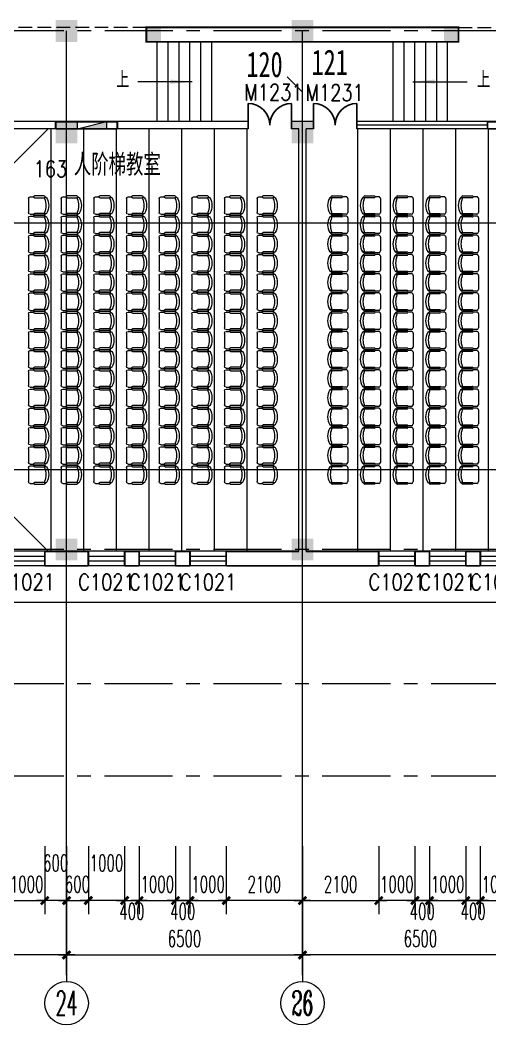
# Model space of a CAD drawing. Extents: x 2719331 to 3465925, y -270324 to -167476.
# Drawn here: x 2791204 to 2804148, y -248877 to -221166 of the extents above; entities that cross this region are included whole.
import ezdxf
from ezdxf.enums import TextEntityAlignment as Align

# ---------------------------------------------------------------- set-up
doc = ezdxf.new("R2010")
doc.units = 0
doc.header["$LTSCALE"] = 1500
doc.header["$MEASUREMENT"] = 0
doc.linetypes.add('CENTER', pattern=[2, 1.25, -0.25, 0.25, -0.25])
doc.linetypes.add('DASH', pattern=[0.35, 0.25, -0.1])
doc.layers.get('0').update_dxf_attribs({"linetype": 'CONTINUOUS', "lineweight": 0})
doc.layers.get('DEFPOINTS').update_dxf_attribs({"linetype": 'CONTINUOUS', "lineweight": 5})
for name, color, linetype, lineweight in [('AXIS', 7, 'CONTINUOUS', 5), ('AXIS_TEXT', 7, 'CONTINUOUS', 5), ('COLUMN', 7, 'CONTINUOUS', 5), ('DOTE', 7, 'CENTER', 5), ('LVTRY', 7, 'CONTINUOUS', 5), ('P-S-TEXT', 7, 'CONTINUOUS', 5), ('PUB_DIM', 250, 'CONTINUOUS', 5), ('PUB_TEXT', 7, 'CONTINUOUS', 5), ('STAIR', 7, 'CONTINUOUS', 5), ('U型玻璃', 7, 'CONTINUOUS', 5), ('WALL', 7, 'CONTINUOUS', 5), ('WINDOW', 7, 'CONTINUOUS', 5), ('WINDOW_TEXT', 7, 'CONTINUOUS', 5), ('我的', 7, 'CONTINUOUS', 5), ('散水', 7, 'CONTINUOUS', 5), ('消火栓', 7, 'CONTINUOUS', 5), ('虚线', 7, 'DASH', 5), ('防火卷帘名称', 7, 'CONTINUOUS', 5)]:
    doc.layers.add(name, color=color, linetype=linetype, lineweight=lineweight)
doc.layers.add('地面', color=250, linetype='CONTINUOUS')
doc.styles.add('_SIMPLEX', font='SIMPLEX.shx', dxfattribs={"width": 0.6})
doc.styles.add('COMPLEX', font='COMPLEX')
doc.styles.add('DIM_FONT', font='romans.shx', dxfattribs={"width": 0.6})
doc.styles.add('H1', font='romans.shx', dxfattribs={"width": 1.2, "bigfont": 'hztxt.shx'})
doc.styles.add('HZ4', font='SimSun.ttf', dxfattribs={"width": 0.7, "height": 700})
doc.styles.add('SIMPLEX', font='SIMPLEX.SHX', dxfattribs={"width": 0.6})
doc.styles.get("Standard").update_dxf_attribs({"font": 'SIMHEI.TTF', "height": 1.2})
doc.dimstyles.new('DIMN150', dxfattribs={"dimscale": 1.5, "dimtxt": 300, "dimasz": 1, "dimexe": 250, "dimexo": 300, "dimgap": 150, "dimtad": 1, "dimdec": 0, "dimdsep": 46, "dimtxsty": 'DIM_FONT', "dimblk": '_DIMX', "dimcen": 2.5, "dimdle": 0.3, "dimclrd": 7, "dimclre": 256, "dimclrt": 256, "dimadec": 0, "dimazin": 0, "dimtfac": 1, "dimtdec": 0, "dimtix": 1, "dimtmove": 2, "dimatfit": 3, "dimldrblk": '_DIMX', "dimfxl": 1, "dimtvp": 1, "dimtolj": 1, "dimtzin": 0, "dimlwd": -1, "dimlwe": -1, "dimarcsym": 0})

# ---------------------------------------------------------------- blocks, each defined once
blk = doc.blocks.new('_AXISO')
blk.add_circle((0, 0), 0.5)
at = {"layer": 'AXIS_TEXT', "style": 'COMPLEX', "width": 1.041667}
blk.add_attdef('A', text='', height=0.56, dxfattribs=at).set_placement((-0.25, -0.28), (0.25, -0.28), align=Align.FIT)
blk = doc.blocks.new('_FZH')
blk.add_solid([(0.5, -0.5), (-0.5, -0.5), (0.5, 0.5), (-0.5, 0.5)])
blk = doc.blocks.new('M_C32CXI')
for p, q in [((-188, 275), (87, 275)), ((87, 225), (-188, 225)), ((212, 250), (112, 250)), ((262, 200), (262, -200)), ((-188, -225), (87, -225)), ((87, -275), (-188, -275)), ((212, -250), (112, -250))]:
    blk.add_line(p, q)
for centre, radius, start, end in [((111, 0), 426, 148.1092, 211.8908), ((-227, 210), 28.1, 338.7607, 148.1092), ((314, 0), 552, 158.7607, 201.2393), ((-188, 250), 25, 90, 270), ((87, 250), 25, 270, 90), ((212, 200), 50, 0, 90), ((-227, -210), 28.1, 211.8908, 21.2393), ((-188, -250), 25, 90, 270), ((87, -250), 25, 270, 90), ((212, -200), 50, 270, 0)]:
    blk.add_arc(centre, radius, start, end)
at = {"width": 0.8, "flags": 9}
for tag in ['XSIZE', 'YSIZE']:
    blk.add_attdef(tag, (0, 0), '', height=0.5, dxfattribs=at)
blk = doc.blocks.new('_WBLK')
for p, q in [((-0.5, 0.5), (0.5, 0.5)), ((0.5, 0.167), (-0.5, 0.167)), ((0.5, -0.167), (-0.5, -0.167)), ((-0.5, -0.5), (0.5, -0.5))]:
    blk.add_line(p, q)
at = {"layer": 'WINDOW_TEXT', "style": 'SIMPLEX', "flags": 9}
blk.add_attdef('A', text='', height=1, dxfattribs=at).set_placement((0, 1.5), align=Align.MIDDLE)
blk = doc.blocks.new('_ARROW')
blk.add_solid([(0, 0), (-1, 0.1), (-1, -0.1)])
blk = doc.blocks.new('A$C68C06AB7')
at = {"layer": '消火栓'}
blk.add_hatch(color=256, dxfattribs=at).paths.add_polyline_path([(800, 200), (0, 200), (800, 0)])
blk.add_line((0, 200), (800, 0), dxfattribs=at)
blk.add_lwpolyline([(0, 200), (0, 0), (800, 0), (800, 200)], close=True, dxfattribs=at)
blk = doc.blocks.new('_DIMX')
blk.add_line((-150, 0), (150, 0))
at = {"const_width": 50}
blk.add_lwpolyline([(-70, -70), (70, 70)], dxfattribs=at)
blk = doc.blocks.new('*D1858')
at = {"layer": 'DEFPOINTS', "color": 0, "lineweight": 25}
for p in [(2790884, -243498), (2791884, -243498), (2791884, -245448)]:
    blk.add_point(p, dxfattribs=at)
at = {"layer": '我的'}
for p, q in [((2790884, -243948), (2790884, -245823)), ((2791884, -243948), (2791884, -245823))]:
    blk.add_line(p, q, dxfattribs=at)
at = {"layer": '我的', "color": 7}
for p, q in [((2790883, -245448), (2790881, -245448)), ((2790884, -245448), (2791884, -245448)), ((2791886, -245448), (2791887, -245448))]:
    blk.add_line(p, q, dxfattribs=at)
at = {"layer": '我的', "color": 7, "xscale": 1.5, "yscale": 1.5, "zscale": 1.5}
blk.add_blockref('_DIMX', (2790884, -245448), dxfattribs=at)
at = {"layer": '我的', "color": 7, "xscale": 1.5, "yscale": 1.5, "zscale": 1.5, "rotation": 180}
blk.add_blockref('_DIMX', (2791884, -245448), dxfattribs=at)
at = {"layer": '我的', "lineweight": 0, "insert": (2791384, -244998), "char_height": 450, "attachment_point": 5, "style": 'DIM_FONT'}
blk.add_mtext('\\A1;1000', dxfattribs=at)
blk = doc.blocks.new('*D1859')
at = {"layer": 'DEFPOINTS', "color": 0, "lineweight": 25}
for p in [(2791884, -243498), (2792484, -243498), (2791884, -245448)]:
    blk.add_point(p, dxfattribs=at)
at = {"layer": '我的'}
for p, q in [((2791884, -243948), (2791884, -245823)), ((2792484, -243948), (2792484, -245823))]:
    blk.add_line(p, q, dxfattribs=at)
at = {"layer": '我的', "color": 7}
blk.add_line((2792483, -245448), (2791886, -245448), dxfattribs=at)
at = {"layer": '我的', "color": 7, "xscale": 1.5, "yscale": 1.5, "zscale": 1.5, "rotation": 180}
blk.add_blockref('_DIMX', (2791884, -245448), dxfattribs=at)
at = {"layer": '我的', "color": 7, "xscale": 1.5, "yscale": 1.5, "zscale": 1.5}
blk.add_blockref('_DIMX', (2792484, -245448), dxfattribs=at)
at = {"layer": '我的', "lineweight": 0, "insert": (2792184, -244411), "char_height": 450, "attachment_point": 5, "style": 'DIM_FONT'}
blk.add_mtext('\\A1;600', dxfattribs=at)
blk = doc.blocks.new('*D1860')
at = {"layer": 'DEFPOINTS', "color": 0, "lineweight": 25}
for p in [(2792484, -243498), (2793084, -243498), (2793084, -245448)]:
    blk.add_point(p, dxfattribs=at)
at = {"layer": '我的'}
for p, q in [((2792484, -243948), (2792484, -245823)), ((2793084, -243948), (2793084, -245823))]:
    blk.add_line(p, q, dxfattribs=at)
at = {"layer": '我的', "color": 7}
for p, q in [((2792483, -245448), (2792481, -245448)), ((2792484, -245448), (2793084, -245448)), ((2793086, -245448), (2793087, -245448))]:
    blk.add_line(p, q, dxfattribs=at)
at = {"layer": '我的', "color": 7, "xscale": 1.5, "yscale": 1.5, "zscale": 1.5}
blk.add_blockref('_DIMX', (2792484, -245448), dxfattribs=at)
at = {"layer": '我的', "color": 7, "xscale": 1.5, "yscale": 1.5, "zscale": 1.5, "rotation": 180}
blk.add_blockref('_DIMX', (2793084, -245448), dxfattribs=at)
at = {"layer": '我的', "lineweight": 0, "insert": (2792784, -244998), "char_height": 450, "attachment_point": 5, "style": 'DIM_FONT'}
blk.add_mtext('\\A1;600', dxfattribs=at)
blk = doc.blocks.new('*D1861')
at = {"layer": 'DEFPOINTS', "color": 0, "lineweight": 25}
for p in [(2794084, -243498), (2794484, -243498), (2794484, -245448)]:
    blk.add_point(p, dxfattribs=at)
at = {"layer": '我的'}
for p, q in [((2794084, -243948), (2794084, -245823)), ((2794484, -243948), (2794484, -245823))]:
    blk.add_line(p, q, dxfattribs=at)
at = {"layer": '我的', "color": 7}
for p, q in [((2794083, -245448), (2794081, -245448)), ((2794084, -245448), (2794484, -245448)), ((2794486, -245448), (2794487, -245448))]:
    blk.add_line(p, q, dxfattribs=at)
at = {"layer": '我的', "color": 7, "xscale": 1.5, "yscale": 1.5, "zscale": 1.5}
blk.add_blockref('_DIMX', (2794084, -245448), dxfattribs=at)
at = {"layer": '我的', "color": 7, "xscale": 1.5, "yscale": 1.5, "zscale": 1.5, "rotation": 180}
blk.add_blockref('_DIMX', (2794484, -245448), dxfattribs=at)
at = {"layer": '我的', "lineweight": 0, "insert": (2794284, -245748), "char_height": 450, "attachment_point": 5, "style": 'DIM_FONT'}
blk.add_mtext('\\A1;400', dxfattribs=at)
blk = doc.blocks.new('*D1862')
at = {"layer": 'DEFPOINTS', "color": 0, "lineweight": 25}
for p in [(2794484, -243498), (2795484, -243498), (2795484, -245448)]:
    blk.add_point(p, dxfattribs=at)
at = {"layer": '我的'}
for p, q in [((2794484, -243948), (2794484, -245823)), ((2795484, -243948), (2795484, -245823))]:
    blk.add_line(p, q, dxfattribs=at)
at = {"layer": '我的', "color": 7}
for p, q in [((2794483, -245448), (2794481, -245448)), ((2794484, -245448), (2795484, -245448)), ((2795486, -245448), (2795487, -245448))]:
    blk.add_line(p, q, dxfattribs=at)
at = {"layer": '我的', "color": 7, "xscale": 1.5, "yscale": 1.5, "zscale": 1.5}
blk.add_blockref('_DIMX', (2794484, -245448), dxfattribs=at)
at = {"layer": '我的', "color": 7, "xscale": 1.5, "yscale": 1.5, "zscale": 1.5, "rotation": 180}
blk.add_blockref('_DIMX', (2795484, -245448), dxfattribs=at)
at = {"layer": '我的', "lineweight": 0, "insert": (2794984, -244998), "char_height": 450, "attachment_point": 5, "style": 'DIM_FONT'}
blk.add_mtext('\\A1;1000', dxfattribs=at)
blk = doc.blocks.new('*D1863')
at = {"layer": 'DEFPOINTS', "color": 0, "lineweight": 25}
for p in [(2795484, -243498), (2795884, -243498), (2795884, -245448)]:
    blk.add_point(p, dxfattribs=at)
at = {"layer": '我的'}
for p, q in [((2795484, -243948), (2795484, -245823)), ((2795884, -243948), (2795884, -245823))]:
    blk.add_line(p, q, dxfattribs=at)
at = {"layer": '我的', "color": 7}
for p, q in [((2795483, -245448), (2795481, -245448)), ((2795484, -245448), (2795884, -245448)), ((2795886, -245448), (2795887, -245448))]:
    blk.add_line(p, q, dxfattribs=at)
at = {"layer": '我的', "color": 7, "xscale": 1.5, "yscale": 1.5, "zscale": 1.5}
blk.add_blockref('_DIMX', (2795484, -245448), dxfattribs=at)
at = {"layer": '我的', "color": 7, "xscale": 1.5, "yscale": 1.5, "zscale": 1.5, "rotation": 180}
blk.add_blockref('_DIMX', (2795884, -245448), dxfattribs=at)
at = {"layer": '我的', "lineweight": 0, "insert": (2795684, -245748), "char_height": 450, "attachment_point": 5, "style": 'DIM_FONT'}
blk.add_mtext('\\A1;400', dxfattribs=at)
blk = doc.blocks.new('*D1864')
at = {"layer": 'DEFPOINTS', "color": 0, "lineweight": 25}
for p in [(2795884, -243498), (2796884, -243498), (2796884, -245448)]:
    blk.add_point(p, dxfattribs=at)
at = {"layer": '我的'}
for p, q in [((2795884, -243948), (2795884, -245823)), ((2796884, -243948), (2796884, -245823))]:
    blk.add_line(p, q, dxfattribs=at)
at = {"layer": '我的', "color": 7}
for p, q in [((2795883, -245448), (2795881, -245448)), ((2795884, -245448), (2796884, -245448)), ((2796886, -245448), (2796887, -245448))]:
    blk.add_line(p, q, dxfattribs=at)
at = {"layer": '我的', "color": 7, "xscale": 1.5, "yscale": 1.5, "zscale": 1.5}
blk.add_blockref('_DIMX', (2795884, -245448), dxfattribs=at)
at = {"layer": '我的', "color": 7, "xscale": 1.5, "yscale": 1.5, "zscale": 1.5, "rotation": 180}
blk.add_blockref('_DIMX', (2796884, -245448), dxfattribs=at)
at = {"layer": '我的', "lineweight": 0, "insert": (2796384, -244998), "char_height": 450, "attachment_point": 5, "style": 'DIM_FONT'}
blk.add_mtext('\\A1;1000', dxfattribs=at)
blk = doc.blocks.new('*D1865')
at = {"layer": 'DEFPOINTS', "color": 0, "lineweight": 25}
for p in [(2793084, -243498), (2794084, -243498), (2793084, -245448)]:
    blk.add_point(p, dxfattribs=at)
at = {"layer": '我的'}
for p, q in [((2793084, -243948), (2793084, -245823)), ((2794084, -243948), (2794084, -245823))]:
    blk.add_line(p, q, dxfattribs=at)
at = {"layer": '我的', "color": 7}
blk.add_line((2794083, -245448), (2793086, -245448), dxfattribs=at)
at = {"layer": '我的', "color": 7, "xscale": 1.5, "yscale": 1.5, "zscale": 1.5, "rotation": 180}
blk.add_blockref('_DIMX', (2793084, -245448), dxfattribs=at)
at = {"layer": '我的', "color": 7, "xscale": 1.5, "yscale": 1.5, "zscale": 1.5}
blk.add_blockref('_DIMX', (2794084, -245448), dxfattribs=at)
at = {"layer": '我的', "lineweight": 0, "insert": (2793584, -244411), "char_height": 450, "attachment_point": 5, "style": 'DIM_FONT'}
blk.add_mtext('\\A1;1000', dxfattribs=at)
blk = doc.blocks.new('*D1867')
at = {"layer": 'DEFPOINTS', "color": 0, "lineweight": 25}
for p in [(2785984, -243498), (2792484, -243498), (2785984, -246948)]:
    blk.add_point(p, dxfattribs=at)
at = {"layer": '我的'}
for p, q in [((2785984, -243948), (2785984, -247323)), ((2792484, -243948), (2792484, -247323))]:
    blk.add_line(p, q, dxfattribs=at)
at = {"layer": '我的', "color": 7}
blk.add_line((2792483, -246948), (2785986, -246948), dxfattribs=at)
at = {"layer": '我的', "color": 7, "xscale": 1.5, "yscale": 1.5, "zscale": 1.5, "rotation": 180}
blk.add_blockref('_DIMX', (2785984, -246948), dxfattribs=at)
at = {"layer": '我的', "color": 7, "xscale": 1.5, "yscale": 1.5, "zscale": 1.5}
blk.add_blockref('_DIMX', (2792484, -246948), dxfattribs=at)
at = {"layer": '我的', "lineweight": 0, "insert": (2789234, -246498), "char_height": 450, "attachment_point": 5, "style": 'DIM_FONT'}
blk.add_mtext('\\A1;6500', dxfattribs=at)
blk = doc.blocks.new('*D1868')
at = {"layer": 'DEFPOINTS', "color": 0, "lineweight": 25}
for p in [(2792484, -243498), (2798984, -243498), (2798984, -246948)]:
    blk.add_point(p, dxfattribs=at)
at = {"layer": '我的'}
for p, q in [((2792484, -243948), (2792484, -247323)), ((2798984, -243948), (2798984, -247323))]:
    blk.add_line(p, q, dxfattribs=at)
at = {"layer": '我的', "color": 7}
blk.add_line((2792486, -246948), (2798983, -246948), dxfattribs=at)
at = {"layer": '我的', "color": 7, "xscale": 1.5, "yscale": 1.5, "zscale": 1.5, "rotation": 180}
blk.add_blockref('_DIMX', (2792484, -246948), dxfattribs=at)
at = {"layer": '我的', "color": 7, "xscale": 1.5, "yscale": 1.5, "zscale": 1.5}
blk.add_blockref('_DIMX', (2798984, -246948), dxfattribs=at)
at = {"layer": '我的', "lineweight": 0, "insert": (2795734, -246498), "char_height": 450, "attachment_point": 5, "style": 'DIM_FONT'}
blk.add_mtext('\\A1;6500', dxfattribs=at)
blk = doc.blocks.new('*D1869')
at = {"layer": 'DEFPOINTS', "color": 0, "lineweight": 25}
for p in [(2798984, -243498), (2805484, -243498), (2798984, -246948)]:
    blk.add_point(p, dxfattribs=at)
at = {"layer": '我的'}
for p, q in [((2798984, -243948), (2798984, -247323)), ((2805484, -243948), (2805484, -247323))]:
    blk.add_line(p, q, dxfattribs=at)
at = {"layer": '我的', "color": 7}
blk.add_line((2805483, -246948), (2798986, -246948), dxfattribs=at)
at = {"layer": '我的', "color": 7, "xscale": 1.5, "yscale": 1.5, "zscale": 1.5, "rotation": 180}
blk.add_blockref('_DIMX', (2798984, -246948), dxfattribs=at)
at = {"layer": '我的', "color": 7, "xscale": 1.5, "yscale": 1.5, "zscale": 1.5}
blk.add_blockref('_DIMX', (2805484, -246948), dxfattribs=at)
at = {"layer": '我的', "lineweight": 0, "insert": (2802234, -246498), "char_height": 450, "attachment_point": 5, "style": 'DIM_FONT'}
blk.add_mtext('\\A1;6500', dxfattribs=at)
blk = doc.blocks.new('*D1871')
at = {"layer": 'DEFPOINTS', "color": 0, "lineweight": 25}
for p in [(2802084, -243498), (2802484, -243498), (2802484, -245448)]:
    blk.add_point(p, dxfattribs=at)
at = {"layer": '我的'}
for p, q in [((2802084, -243948), (2802084, -245823)), ((2802484, -243948), (2802484, -245823))]:
    blk.add_line(p, q, dxfattribs=at)
at = {"layer": '我的', "color": 7}
for p, q in [((2802083, -245448), (2802081, -245448)), ((2802084, -245448), (2802484, -245448)), ((2802486, -245448), (2802487, -245448))]:
    blk.add_line(p, q, dxfattribs=at)
at = {"layer": '我的', "color": 7, "xscale": 1.5, "yscale": 1.5, "zscale": 1.5}
blk.add_blockref('_DIMX', (2802084, -245448), dxfattribs=at)
at = {"layer": '我的', "color": 7, "xscale": 1.5, "yscale": 1.5, "zscale": 1.5, "rotation": 180}
blk.add_blockref('_DIMX', (2802484, -245448), dxfattribs=at)
at = {"layer": '我的', "lineweight": 0, "insert": (2802284, -245748), "char_height": 450, "attachment_point": 5, "style": 'DIM_FONT'}
blk.add_mtext('\\A1;400', dxfattribs=at)
blk = doc.blocks.new('*D1872')
at = {"layer": 'DEFPOINTS', "color": 0, "lineweight": 25}
for p in [(2802484, -243498), (2803484, -243498), (2803484, -245448)]:
    blk.add_point(p, dxfattribs=at)
at = {"layer": '我的'}
for p, q in [((2802484, -243948), (2802484, -245823)), ((2803484, -243948), (2803484, -245823))]:
    blk.add_line(p, q, dxfattribs=at)
at = {"layer": '我的', "color": 7}
for p, q in [((2802483, -245448), (2802481, -245448)), ((2802484, -245448), (2803484, -245448)), ((2803486, -245448), (2803487, -245448))]:
    blk.add_line(p, q, dxfattribs=at)
at = {"layer": '我的', "color": 7, "xscale": 1.5, "yscale": 1.5, "zscale": 1.5}
blk.add_blockref('_DIMX', (2802484, -245448), dxfattribs=at)
at = {"layer": '我的', "color": 7, "xscale": 1.5, "yscale": 1.5, "zscale": 1.5, "rotation": 180}
blk.add_blockref('_DIMX', (2803484, -245448), dxfattribs=at)
at = {"layer": '我的', "lineweight": 0, "insert": (2802984, -244998), "char_height": 450, "attachment_point": 5, "style": 'DIM_FONT'}
blk.add_mtext('\\A1;1000', dxfattribs=at)
blk = doc.blocks.new('*D1873')
at = {"layer": 'DEFPOINTS', "color": 0, "lineweight": 25}
for p in [(2803484, -243498), (2803884, -243498), (2803884, -245448)]:
    blk.add_point(p, dxfattribs=at)
at = {"layer": '我的'}
for p, q in [((2803484, -243948), (2803484, -245823)), ((2803884, -243948), (2803884, -245823))]:
    blk.add_line(p, q, dxfattribs=at)
at = {"layer": '我的', "color": 7}
for p, q in [((2803483, -245448), (2803481, -245448)), ((2803484, -245448), (2803884, -245448)), ((2803886, -245448), (2803887, -245448))]:
    blk.add_line(p, q, dxfattribs=at)
at = {"layer": '我的', "color": 7, "xscale": 1.5, "yscale": 1.5, "zscale": 1.5}
blk.add_blockref('_DIMX', (2803484, -245448), dxfattribs=at)
at = {"layer": '我的', "color": 7, "xscale": 1.5, "yscale": 1.5, "zscale": 1.5, "rotation": 180}
blk.add_blockref('_DIMX', (2803884, -245448), dxfattribs=at)
at = {"layer": '我的', "lineweight": 0, "insert": (2803684, -245748), "char_height": 450, "attachment_point": 5, "style": 'DIM_FONT'}
blk.add_mtext('\\A1;400', dxfattribs=at)
blk = doc.blocks.new('*D1874')
at = {"layer": 'DEFPOINTS', "color": 0, "lineweight": 25}
for p in [(2803884, -243498), (2804884, -243498), (2804884, -245448)]:
    blk.add_point(p, dxfattribs=at)
at = {"layer": '我的'}
for p, q in [((2803884, -243948), (2803884, -245823)), ((2804884, -243948), (2804884, -245823))]:
    blk.add_line(p, q, dxfattribs=at)
at = {"layer": '我的', "color": 7}
for p, q in [((2803883, -245448), (2803881, -245448)), ((2803884, -245448), (2804884, -245448)), ((2804886, -245448), (2804887, -245448))]:
    blk.add_line(p, q, dxfattribs=at)
at = {"layer": '我的', "color": 7, "xscale": 1.5, "yscale": 1.5, "zscale": 1.5}
blk.add_blockref('_DIMX', (2803884, -245448), dxfattribs=at)
at = {"layer": '我的', "color": 7, "xscale": 1.5, "yscale": 1.5, "zscale": 1.5, "rotation": 180}
blk.add_blockref('_DIMX', (2804884, -245448), dxfattribs=at)
at = {"layer": '我的', "lineweight": 0, "insert": (2804384, -244998), "char_height": 450, "attachment_point": 5, "style": 'DIM_FONT'}
blk.add_mtext('\\A1;1000', dxfattribs=at)
blk = doc.blocks.new('*D1875')
at = {"layer": 'DEFPOINTS', "color": 0, "lineweight": 25}
for p in [(2801084, -243498), (2802084, -243498), (2801084, -245448)]:
    blk.add_point(p, dxfattribs=at)
at = {"layer": '我的'}
for p, q in [((2801084, -243948), (2801084, -245823)), ((2802084, -243948), (2802084, -245823))]:
    blk.add_line(p, q, dxfattribs=at)
at = {"layer": '我的', "color": 7}
for p, q in [((2801083, -245448), (2801081, -245448)), ((2802084, -245448), (2801084, -245448)), ((2802086, -245448), (2802087, -245448))]:
    blk.add_line(p, q, dxfattribs=at)
at = {"layer": '我的', "color": 7, "xscale": 1.5, "yscale": 1.5, "zscale": 1.5}
blk.add_blockref('_DIMX', (2801084, -245448), dxfattribs=at)
at = {"layer": '我的', "color": 7, "xscale": 1.5, "yscale": 1.5, "zscale": 1.5, "rotation": 180}
blk.add_blockref('_DIMX', (2802084, -245448), dxfattribs=at)
at = {"layer": '我的', "lineweight": 0, "insert": (2801584, -244998), "char_height": 450, "attachment_point": 5, "style": 'DIM_FONT'}
blk.add_mtext('\\A1;1000', dxfattribs=at)
blk = doc.blocks.new('*D1876')
at = {"layer": 'DEFPOINTS', "color": 0, "lineweight": 25}
for p in [(2796884, -243498), (2798984, -243498), (2796884, -245448)]:
    blk.add_point(p, dxfattribs=at)
at = {"layer": '我的'}
for p, q in [((2796884, -243948), (2796884, -245823)), ((2798984, -243948), (2798984, -245823))]:
    blk.add_line(p, q, dxfattribs=at)
at = {"layer": '我的', "color": 7}
blk.add_line((2798983, -245448), (2796886, -245448), dxfattribs=at)
at = {"layer": '我的', "color": 7, "xscale": 1.5, "yscale": 1.5, "zscale": 1.5, "rotation": 180}
blk.add_blockref('_DIMX', (2796884, -245448), dxfattribs=at)
at = {"layer": '我的', "color": 7, "xscale": 1.5, "yscale": 1.5, "zscale": 1.5}
blk.add_blockref('_DIMX', (2798984, -245448), dxfattribs=at)
at = {"layer": '我的', "lineweight": 0, "insert": (2797934, -244998), "char_height": 450, "attachment_point": 5, "style": 'DIM_FONT'}
blk.add_mtext('\\A1;2100', dxfattribs=at)
blk = doc.blocks.new('*D1877')
at = {"layer": 'DEFPOINTS', "color": 0, "lineweight": 25}
for p in [(2798984, -243498), (2801084, -243498), (2801084, -245448)]:
    blk.add_point(p, dxfattribs=at)
at = {"layer": '我的'}
for p, q in [((2798984, -243948), (2798984, -245823)), ((2801084, -243948), (2801084, -245823))]:
    blk.add_line(p, q, dxfattribs=at)
at = {"layer": '我的', "color": 7}
blk.add_line((2798986, -245448), (2801083, -245448), dxfattribs=at)
at = {"layer": '我的', "color": 7, "xscale": 1.5, "yscale": 1.5, "zscale": 1.5, "rotation": 180}
blk.add_blockref('_DIMX', (2798984, -245448), dxfattribs=at)
at = {"layer": '我的', "color": 7, "xscale": 1.5, "yscale": 1.5, "zscale": 1.5}
blk.add_blockref('_DIMX', (2801084, -245448), dxfattribs=at)
at = {"layer": '我的', "lineweight": 0, "insert": (2800034, -244998), "char_height": 450, "attachment_point": 5, "style": 'DIM_FONT'}
blk.add_mtext('\\A1;2100', dxfattribs=at)

msp = doc.modelspace()

# ---------------------------------------------------------------- linework, layer by layer
at = {"lineweight": 25}
for p, q in [((2797484, -223466.3), (2797484, -224166.3)), ((2798684, -223466.3), (2798684, -224166.3)), ((2799284, -223466.3), (2799284, -224166.3)), ((2800484, -223466.3), (2800484, -224166.3))]:
    msp.add_line(p, q, dxfattribs=at)
for centre, start, end in [((2797484, -224066.3), 0, 90), ((2798684, -224066.3), 90, 180), ((2799284, -224066.3), 0, 90), ((2800484, -224066.3), 90, 180)]:
    msp.add_arc(centre, 600, start, end, dxfattribs=at)
at = {"layer": 'AXIS', "lineweight": 0}
msp.add_line((2798984, -246509), (2798984, -247676.6), dxfattribs=at)
at = {"layer": 'DOTE', "lineweight": 0}
for p, q in [((2825409.4, -221466.3), (2755051.3, -221466.3)), ((2825404.7, -235766.3), (2755051.3, -235766.3)), ((2825404.7, -239466.3), (2755051.3, -239466.3)), ((2825404.7, -242016.3), (2755051.3, -242016.3))]:
    msp.add_line(p, q, dxfattribs=at)
at = {"layer": 'LVTRY', "lineweight": 0}
for p, q in [((2786151.5, -229991.3), (2791976.5, -224166.3)), ((2792060.6, -235816.3), (2792060.6, -224166.3)), ((2792960.6, -235816.3), (2792960.6, -224166.3)), ((2793860.6, -235816.3), (2793860.6, -224166.3)), ((2794760.6, -235816.3), (2794760.6, -224166.3)), ((2795660.6, -235816.3), (2795660.6, -224166.3)), ((2796560.6, -235816.3), (2796560.6, -224166.3)), ((2797460.6, -235816.3), (2797460.6, -224166.3)), ((2800507.5, -235816.3), (2800507.5, -224166.3)), ((2801407.5, -235816.3), (2801407.5, -224166.3)), ((2802307.5, -235816.3), (2802307.5, -224166.3)), ((2803207.5, -235816.3), (2803207.5, -224166.3)), ((2804107.5, -235816.3), (2804107.5, -224166.3)), ((2786151.5, -229991.3), (2791976.5, -235816.3))]:
    msp.add_line(p, q, dxfattribs=at)
at = {"layer": 'PUB_DIM', "lineweight": 0}
msp.add_line((2798973.2, -223143.9), (2798560.7, -222731.4), dxfattribs=at)
for points in [[(2795943.1, -222866.3), (2794445.3, -222866.3)], [(2802025, -222866.3), (2803522.8, -222866.3)]]:
    msp.add_lwpolyline(points, dxfattribs=at)
at = {"layer": 'STAIR', "lineweight": 0}
for p, q in [((2794984, -223966.3), (2794984, -221766.3)), ((2795284, -223966.3), (2795284, -221766.3)), ((2795584, -223966.3), (2795584, -221766.3)), ((2795884, -223966.3), (2795884, -221766.3)), ((2796184, -223966.3), (2796184, -221766.3)), ((2796484, -223966.3), (2796484, -221766.3)), ((2801484, -223966.3), (2801484, -221766.3)), ((2801784, -223966.3), (2801784, -221766.3)), ((2802084, -223966.3), (2802084, -221766.3)), ((2802384, -223966.3), (2802384, -221766.3)), ((2802684, -223966.3), (2802684, -221766.3)), ((2802984, -223966.3), (2802984, -221766.3))]:
    msp.add_line(p, q, dxfattribs=at)
at = {"layer": 'U型玻璃', "lineweight": 0}
for p, q in [((2792184, -223966.3), (2788384.4, -223966.3)), ((2792184, -224166.3), (2788384.4, -224166.3)), ((2797484, -223966.3), (2793884, -223966.3)), ((2797484, -224166.3), (2793884, -224166.3)), ((2797484, -224166.3), (2797484, -223966.3)), ((2800484, -224166.3), (2800484, -223966.3)), ((2804084, -223966.3), (2800484, -223966.3)), ((2804084, -224066.3), (2800484, -224066.3)), ((2804084, -224166.3), (2800484, -224166.3))]:
    msp.add_line(p, q, dxfattribs=at)
at = {"layer": 'WALL', "lineweight": 0}
for p, q in [((2799294.9, -223966.3), (2798684, -223966.3)), ((2798684, -224166.3), (2798684, -223966.3)), ((2798884, -224166.3), (2798684, -224166.3)), ((2798884, -235816.3), (2798884, -224166.3)), ((2799284, -224166.3), (2799084, -224166.3)), ((2799084, -235816.3), (2799084, -224166.3)), ((2799284, -224166.3), (2799284, -223966.3))]:
    msp.add_line(p, q, dxfattribs=at)
at = {"layer": 'WALL', "lineweight": 0, "const_width": 50}
msp.add_lwpolyline([(2794684, -221766.3), (2803284, -221766.3), (2803284, -221366.3), (2794684, -221366.3)], close=True, dxfattribs=at)
for points in [[(2793884, -223966.3), (2792184, -223966.3)], [(2792184, -223966.3), (2792184, -224166.3)], [(2793884, -224166.3), (2792184, -224166.3)], [(2793884, -223966.3), (2793884, -224166.3)], [(2805784, -223966.3), (2804084, -223966.3)], [(2804084, -223966.3), (2804084, -224166.3)], [(2805784, -224166.3), (2804084, -224166.3)], [(2791884, -236216.3), (2791884, -235816.3)], [(2791884, -235816.3), (2793084, -235816.3)], [(2793084, -236216.3), (2793084, -235816.3)], [(2794084, -235816.3), (2794484, -235816.3)], [(2794084, -236216.3), (2794084, -235816.3)], [(2794084, -235816.3), (2794484, -235816.3)], [(2794484, -236216.3), (2794484, -235816.3)], [(2795484, -235816.3), (2795884, -235816.3)], [(2795484, -236216.3), (2795484, -235816.3)], [(2795484, -235816.3), (2795884, -235816.3)], [(2795884, -236216.3), (2795884, -235816.3)], [(2796884, -235816.3), (2798884, -235816.3)], [(2796884, -236216.3), (2796884, -235816.3)], [(2799084, -235816.3), (2801084, -235816.3)], [(2801084, -236216.3), (2801084, -235816.3)], [(2802084, -235816.3), (2802484, -235816.3)], [(2802084, -236216.3), (2802084, -235816.3)], [(2802084, -235816.3), (2802484, -235816.3)], [(2802484, -236216.3), (2802484, -235816.3)], [(2803484, -235816.3), (2803884, -235816.3)], [(2803484, -236216.3), (2803484, -235816.3)], [(2803484, -235816.3), (2803884, -235816.3)], [(2803884, -236216.3), (2803884, -235816.3)], [(2793084, -236216.3), (2791884, -236216.3)], [(2794484, -236216.3), (2794084, -236216.3)], [(2794484, -236216.3), (2794084, -236216.3)], [(2795884, -236216.3), (2795484, -236216.3)], [(2795884, -236216.3), (2795484, -236216.3)], [(2801084, -236216.3), (2796884, -236216.3)], [(2802484, -236216.3), (2802084, -236216.3)], [(2802484, -236216.3), (2802084, -236216.3)], [(2803884, -236216.3), (2803484, -236216.3)], [(2803884, -236216.3), (2803484, -236216.3)]]:
    msp.add_lwpolyline(points, dxfattribs=at)
at = {"layer": '我的', "lineweight": 0}
for p, q in [((2792484.1, -247508.1), (2792484.1, -221466.3)), ((2798984.1, -247508.1), (2798984.1, -221466.3)), ((2825504.7, -226766.3), (2749051.3, -226766.3)), ((2825404.7, -233566.3), (2749051.3, -233566.3)), ((2792484, -246509), (2792484, -247676.6))]:
    msp.add_line(p, q, dxfattribs=at)
at = {"layer": '散水', "lineweight": 0}
msp.add_lwpolyline([(2781284, -241616.3), (2781284, -240616.3), (2781284, -240616.3), (2781284, -235016.3), (2784534, -235016.3), (2784534, -237216.3), (2812484, -237216.3)], dxfattribs=at)
at = {"layer": '虚线', "lineweight": 0}
for p, q in [((2794684, -221366.3), (2767184, -221366.3)), ((2803284, -221366.3), (2817134.4, -221366.3))]:
    msp.add_line(p, q, dxfattribs=at)

# ---------------------------------------------------------------- block references
at = {"layer": 'AXIS', "lineweight": 0}
ref = msp.add_blockref('_AXISO', (2792484, -248276.6), dxfattribs=dict(at, xscale=1200, yscale=1200, zscale=1200))
ref.add_attrib('A', '24', dxfattribs={"layer": 'AXIS_TEXT', "height": 672, "style": 'COMPLEX', "width": 0.520833}).set_placement((2792184, -248612.6), (2792784, -248612.6), align=Align.FIT)
ref = msp.add_blockref('_AXISO', (2798984, -248276.6), dxfattribs=dict(at, xscale=1200, yscale=1200, zscale=1200))
ref.add_attrib('A', '26', dxfattribs={"layer": 'AXIS_TEXT', "height": 672, "style": 'COMPLEX', "width": 0.551471}).set_placement((2798684, -248612.6), (2799284, -248612.6), align=Align.FIT)
at = {"layer": 'COLUMN', "lineweight": 0, "xscale": 600, "yscale": 600, "zscale": 600, "rotation": 359.9999999999999}
for p in [(2792484, -221466.3), (2792484, -224266.3), (2798984, -224266.3), (2792484, -235766.3), (2798984, -235766.3)]:
    msp.add_blockref('_FZH', p, dxfattribs=at)
at = {"layer": 'COLUMN', "lineweight": 0}
for p, xscale, yscale, zscale in [((2794884, -221566.3), 400, 400, 400), ((2798984, -221466.3), 600, 600, 600), ((2803084, -221566.3), -400, 400, 400)]:
    msp.add_blockref('_FZH', p, dxfattribs=dict(at, xscale=xscale, yscale=yscale, zscale=zscale))
at = {"layer": 'LVTRY', "lineweight": 0, "yscale": 0.9636363636363636, "zscale": 0.9636363636363636}
for p, xscale, rotation in [((2791687.6, -226281.3), -0.9636363636363636, 359.9999999998619), ((2792587.6, -226281.3), -0.9636363636363636, 359.9999999998619), ((2793487.6, -226281.3), -0.9636363636363636, 359.9999999998619), ((2794387.6, -226281.3), -0.9636363636363636, 359.9999999998619), ((2795287.6, -226281.3), -0.9636363636363636, 359.9999999998619), ((2796187.6, -226281.3), -0.9636363636363636, 359.9999999998619), ((2797087.6, -226281.3), -0.9636363636363636, 359.9999999998619), ((2797987.6, -226281.3), -0.9636363636363636, 359.9999999998619), ((2799980.5, -226281.3), 0.9636363636363636, 1.381295078317635e-10), ((2800880.5, -226281.3), 0.9636363636363636, 1.381295078317635e-10), ((2801780.5, -226281.3), 0.9636363636363636, 1.381295078317635e-10), ((2802680.5, -226281.3), 0.9636363636363636, 1.381295078317635e-10), ((2803580.5, -226281.3), 0.9636363636363636, 1.381295078317635e-10), ((2791687.6, -226811.3), -0.9636363636363636, 359.9999999998619), ((2792587.6, -226811.3), -0.9636363636363636, 359.9999999998619), ((2793487.6, -226811.3), -0.9636363636363636, 359.9999999998619), ((2794387.6, -226811.3), -0.9636363636363636, 359.9999999998619), ((2795287.6, -226811.3), -0.9636363636363636, 359.9999999998619), ((2796187.6, -226811.3), -0.9636363636363636, 359.9999999998619), ((2797087.6, -226811.3), -0.9636363636363636, 359.9999999998619), ((2797987.6, -226811.3), -0.9636363636363636, 359.9999999998619), ((2799980.5, -226811.3), 0.9636363636363636, 1.381295078317635e-10), ((2800880.5, -226811.3), 0.9636363636363636, 1.381295078317635e-10), ((2801780.5, -226811.3), 0.9636363636363636, 1.381295078317635e-10), ((2802680.5, -226811.3), 0.9636363636363636, 1.381295078317635e-10), ((2803580.5, -226811.3), 0.9636363636363636, 1.381295078317635e-10), ((2791687.6, -227341.3), -0.9636363636363636, 359.9999999998619), ((2792587.6, -227341.3), -0.9636363636363636, 359.9999999998619), ((2793487.6, -227341.3), -0.9636363636363636, 359.9999999998619), ((2794387.6, -227341.3), -0.9636363636363636, 359.9999999998619), ((2795287.6, -227341.3), -0.9636363636363636, 359.9999999998619), ((2796187.6, -227341.3), -0.9636363636363636, 359.9999999998619), ((2797087.6, -227341.3), -0.9636363636363636, 359.9999999998619), ((2797987.6, -227341.3), -0.9636363636363636, 359.9999999998619), ((2799980.5, -227341.3), 0.9636363636363636, 1.381295078317635e-10), ((2800880.5, -227341.3), 0.9636363636363636, 1.381295078317635e-10), ((2801780.5, -227341.3), 0.9636363636363636, 1.381295078317635e-10), ((2802680.5, -227341.3), 0.9636363636363636, 1.381295078317635e-10), ((2803580.5, -227341.3), 0.9636363636363636, 1.381295078317635e-10), ((2791687.6, -227871.3), -0.9636363636363636, 359.9999999998619), ((2792587.6, -227871.3), -0.9636363636363636, 359.9999999998619), ((2793487.6, -227871.3), -0.9636363636363636, 359.9999999998619), ((2794387.6, -227871.3), -0.9636363636363636, 359.9999999998619), ((2795287.6, -227871.3), -0.9636363636363636, 359.9999999998619), ((2796187.6, -227871.3), -0.9636363636363636, 359.9999999998619), ((2797087.6, -227871.3), -0.9636363636363636, 359.9999999998619), ((2797987.6, -227871.3), -0.9636363636363636, 359.9999999998619), ((2799980.5, -227871.3), 0.9636363636363636, 1.381295078317635e-10), ((2800880.5, -227871.3), 0.9636363636363636, 1.381295078317635e-10), ((2801780.5, -227871.3), 0.9636363636363636, 1.381295078317635e-10), ((2802680.5, -227871.3), 0.9636363636363636, 1.381295078317635e-10), ((2803580.5, -227871.3), 0.9636363636363636, 1.381295078317635e-10), ((2791687.6, -228401.3), -0.9636363636363636, 359.9999999998619), ((2792587.6, -228401.3), -0.9636363636363636, 359.9999999998619), ((2793487.6, -228401.3), -0.9636363636363636, 359.9999999998619), ((2794387.6, -228401.3), -0.9636363636363636, 359.9999999998619), ((2795287.6, -228401.3), -0.9636363636363636, 359.9999999998619), ((2796187.6, -228401.3), -0.9636363636363636, 359.9999999998619), ((2797087.6, -228401.3), -0.9636363636363636, 359.9999999998619), ((2797987.6, -228401.3), -0.9636363636363636, 359.9999999998619), ((2799980.5, -228401.3), 0.9636363636363636, 1.381295078317635e-10), ((2800880.5, -228401.3), 0.9636363636363636, 1.381295078317635e-10), ((2801780.5, -228401.3), 0.9636363636363636, 1.381295078317635e-10), ((2802680.5, -228401.3), 0.9636363636363636, 1.381295078317635e-10), ((2803580.5, -228401.3), 0.9636363636363636, 1.381295078317635e-10), ((2791687.6, -228931.3), -0.9636363636363636, 359.9999999998619), ((2792587.6, -228931.3), -0.9636363636363636, 359.9999999998619), ((2793487.6, -228931.3), -0.9636363636363636, 359.9999999998619), ((2794387.6, -228931.3), -0.9636363636363636, 359.9999999998619), ((2795287.6, -228931.3), -0.9636363636363636, 359.9999999998619), ((2796187.6, -228931.3), -0.9636363636363636, 359.9999999998619), ((2797087.6, -228931.3), -0.9636363636363636, 359.9999999998619), ((2797987.6, -228931.3), -0.9636363636363636, 359.9999999998619), ((2799980.5, -228931.3), 0.9636363636363636, 1.381295078317635e-10), ((2800880.5, -228931.3), 0.9636363636363636, 1.381295078317635e-10), ((2801780.5, -228931.3), 0.9636363636363636, 1.381295078317635e-10), ((2802680.5, -228931.3), 0.9636363636363636, 1.381295078317635e-10), ((2803580.5, -228931.3), 0.9636363636363636, 1.381295078317635e-10), ((2791687.6, -229461.3), -0.9636363636363636, 359.9999999998619), ((2792587.6, -229461.3), -0.9636363636363636, 359.9999999998619), ((2793487.6, -229461.3), -0.9636363636363636, 359.9999999998619), ((2794387.6, -229461.3), -0.9636363636363636, 359.9999999998619), ((2795287.6, -229461.3), -0.9636363636363636, 359.9999999998619), ((2796187.6, -229461.3), -0.9636363636363636, 359.9999999998619), ((2797087.6, -229461.3), -0.9636363636363636, 359.9999999998619), ((2797987.6, -229461.3), -0.9636363636363636, 359.9999999998619), ((2799980.5, -229461.3), 0.9636363636363636, 1.381295078317635e-10), ((2800880.5, -229461.3), 0.9636363636363636, 1.381295078317635e-10), ((2801780.5, -229461.3), 0.9636363636363636, 1.381295078317635e-10), ((2802680.5, -229461.3), 0.9636363636363636, 1.381295078317635e-10), ((2803580.5, -229461.3), 0.9636363636363636, 1.381295078317635e-10), ((2791687.6, -229991.3), -0.9636363636363636, 359.9999999998619), ((2792587.6, -229991.3), -0.9636363636363636, 359.9999999998619), ((2793487.6, -229991.3), -0.9636363636363636, 359.9999999998619), ((2794387.6, -229991.3), -0.9636363636363636, 359.9999999998619), ((2795287.6, -229991.3), -0.9636363636363636, 359.9999999998619), ((2796187.6, -229991.3), -0.9636363636363636, 359.9999999998619), ((2797087.6, -229991.3), -0.9636363636363636, 359.9999999998619), ((2797987.6, -229991.3), -0.9636363636363636, 359.9999999998619), ((2799980.5, -229991.3), 0.9636363636363636, 1.381295078317635e-10), ((2800880.5, -229991.3), 0.9636363636363636, 1.381295078317635e-10), ((2801780.5, -229991.3), 0.9636363636363636, 1.381295078317635e-10), ((2802680.5, -229991.3), 0.9636363636363636, 1.381295078317635e-10), ((2803580.5, -229991.3), 0.9636363636363636, 1.381295078317635e-10), ((2791687.6, -230521.3), -0.9636363636363636, 359.9999999998619), ((2792587.6, -230521.3), -0.9636363636363636, 359.9999999998619), ((2793487.6, -230521.3), -0.9636363636363636, 359.9999999998619), ((2794387.6, -230521.3), -0.9636363636363636, 359.9999999998619), ((2795287.6, -230521.3), -0.9636363636363636, 359.9999999998619), ((2796187.6, -230521.3), -0.9636363636363636, 359.9999999998619), ((2797087.6, -230521.3), -0.9636363636363636, 359.9999999998619), ((2797987.6, -230521.3), -0.9636363636363636, 359.9999999998619), ((2799980.5, -230521.3), 0.9636363636363636, 1.381295078317635e-10), ((2800880.5, -230521.3), 0.9636363636363636, 1.381295078317635e-10), ((2801780.5, -230521.3), 0.9636363636363636, 1.381295078317635e-10), ((2802680.5, -230521.3), 0.9636363636363636, 1.381295078317635e-10), ((2803580.5, -230521.3), 0.9636363636363636, 1.381295078317635e-10), ((2791687.6, -231051.3), -0.9636363636363636, 359.9999999998619), ((2792587.6, -231051.3), -0.9636363636363636, 359.9999999998619), ((2793487.6, -231051.3), -0.9636363636363636, 359.9999999998619), ((2794387.6, -231051.3), -0.9636363636363636, 359.9999999998619), ((2795287.6, -231051.3), -0.9636363636363636, 359.9999999998619), ((2796187.6, -231051.3), -0.9636363636363636, 359.9999999998619), ((2797087.6, -231051.3), -0.9636363636363636, 359.9999999998619), ((2797987.6, -231051.3), -0.9636363636363636, 359.9999999998619), ((2799980.5, -231051.3), 0.9636363636363636, 1.381295078317635e-10), ((2800880.5, -231051.3), 0.9636363636363636, 1.381295078317635e-10), ((2801780.5, -231051.3), 0.9636363636363636, 1.381295078317635e-10), ((2802680.5, -231051.3), 0.9636363636363636, 1.381295078317635e-10), ((2803580.5, -231051.3), 0.9636363636363636, 1.381295078317635e-10), ((2791687.6, -231581.3), -0.9636363636363636, 359.9999999998619), ((2792587.6, -231581.3), -0.9636363636363636, 359.9999999998619), ((2793487.6, -231581.3), -0.9636363636363636, 359.9999999998619), ((2794387.6, -231581.3), -0.9636363636363636, 359.9999999998619), ((2795287.6, -231581.3), -0.9636363636363636, 359.9999999998619), ((2796187.6, -231581.3), -0.9636363636363636, 359.9999999998619), ((2797087.6, -231581.3), -0.9636363636363636, 359.9999999998619), ((2797987.6, -231581.3), -0.9636363636363636, 359.9999999998619), ((2799980.5, -231581.3), 0.9636363636363636, 1.381295078317635e-10), ((2800880.5, -231581.3), 0.9636363636363636, 1.381295078317635e-10), ((2801780.5, -231581.3), 0.9636363636363636, 1.381295078317635e-10), ((2802680.5, -231581.3), 0.9636363636363636, 1.381295078317635e-10), ((2803580.5, -231581.3), 0.9636363636363636, 1.381295078317635e-10), ((2791687.6, -232111.3), -0.9636363636363636, 359.9999999998619), ((2792587.6, -232111.3), -0.9636363636363636, 359.9999999998619), ((2793487.6, -232111.3), -0.9636363636363636, 359.9999999998619), ((2794387.6, -232111.3), -0.9636363636363636, 359.9999999998619), ((2795287.6, -232111.3), -0.9636363636363636, 359.9999999998619), ((2796187.6, -232111.3), -0.9636363636363636, 359.9999999998619), ((2797087.6, -232111.3), -0.9636363636363636, 359.9999999998619), ((2797987.6, -232111.3), -0.9636363636363636, 359.9999999998619), ((2799980.5, -232111.3), 0.9636363636363636, 1.381295078317635e-10), ((2800880.5, -232111.3), 0.9636363636363636, 1.381295078317635e-10), ((2801780.5, -232111.3), 0.9636363636363636, 1.381295078317635e-10), ((2802680.5, -232111.3), 0.9636363636363636, 1.381295078317635e-10), ((2803580.5, -232111.3), 0.9636363636363636, 1.381295078317635e-10), ((2791687.6, -232641.3), -0.9636363636363636, 359.9999999998619), ((2792587.6, -232641.3), -0.9636363636363636, 359.9999999998619), ((2793487.6, -232641.3), -0.9636363636363636, 359.9999999998619), ((2794387.6, -232641.3), -0.9636363636363636, 359.9999999998619), ((2795287.6, -232641.3), -0.9636363636363636, 359.9999999998619), ((2796187.6, -232641.3), -0.9636363636363636, 359.9999999998619), ((2797087.6, -232641.3), -0.9636363636363636, 359.9999999998619), ((2797987.6, -232641.3), -0.9636363636363636, 359.9999999998619), ((2799980.5, -232641.3), 0.9636363636363636, 1.381295078317635e-10), ((2800880.5, -232641.3), 0.9636363636363636, 1.381295078317635e-10), ((2801780.5, -232641.3), 0.9636363636363636, 1.381295078317635e-10), ((2802680.5, -232641.3), 0.9636363636363636, 1.381295078317635e-10), ((2803580.5, -232641.3), 0.9636363636363636, 1.381295078317635e-10), ((2791687.6, -233171.3), -0.9636363636363636, 359.9999999998619), ((2792587.6, -233171.3), -0.9636363636363636, 359.9999999998619), ((2793487.6, -233171.3), -0.9636363636363636, 359.9999999998619), ((2794387.6, -233171.3), -0.9636363636363636, 359.9999999998619), ((2795287.6, -233171.3), -0.9636363636363636, 359.9999999998619), ((2796187.6, -233171.3), -0.9636363636363636, 359.9999999998619), ((2797087.6, -233171.3), -0.9636363636363636, 359.9999999998619), ((2797987.6, -233171.3), -0.9636363636363636, 359.9999999998619), ((2799980.5, -233171.3), 0.9636363636363636, 1.381295078317635e-10), ((2800880.5, -233171.3), 0.9636363636363636, 1.381295078317635e-10), ((2801780.5, -233171.3), 0.9636363636363636, 1.381295078317635e-10), ((2802680.5, -233171.3), 0.9636363636363636, 1.381295078317635e-10), ((2803580.5, -233171.3), 0.9636363636363636, 1.381295078317635e-10), ((2791687.6, -233701.3), -0.9636363636363636, 359.9999999998619), ((2792587.6, -233701.3), -0.9636363636363636, 359.9999999998619), ((2793487.6, -233701.3), -0.9636363636363636, 359.9999999998619), ((2794387.6, -233701.3), -0.9636363636363636, 359.9999999998619), ((2795287.6, -233701.3), -0.9636363636363636, 359.9999999998619), ((2796187.6, -233701.3), -0.9636363636363636, 359.9999999998619), ((2797087.6, -233701.3), -0.9636363636363636, 359.9999999998619), ((2797987.6, -233701.3), -0.9636363636363636, 359.9999999998619), ((2799980.5, -233701.3), 0.9636363636363636, 1.381295078317635e-10), ((2800880.5, -233701.3), 0.9636363636363636, 1.381295078317635e-10), ((2801780.5, -233701.3), 0.9636363636363636, 1.381295078317635e-10), ((2802680.5, -233701.3), 0.9636363636363636, 1.381295078317635e-10), ((2803580.5, -233701.3), 0.9636363636363636, 1.381295078317635e-10)]:
    msp.add_blockref('M_C32CXI', p, dxfattribs=dict(at, xscale=xscale, rotation=rotation))
at = {"layer": 'PUB_DIM', "lineweight": 0, "yscale": 600, "zscale": 600}
for p, xscale in [((2795943.1, -222866.3), 600), ((2802025, -222866.3), -600)]:
    msp.add_blockref('_ARROW', p, dxfattribs=dict(at, xscale=xscale))
at = {"layer": 'WINDOW', "lineweight": 0}
ref = msp.add_blockref('_WBLK', (2791384, -236016.3), dxfattribs=dict(at, xscale=1000, yscale=399.9999999678111, zscale=1000, rotation=180))
ref.add_attrib('A', 'C1021', dxfattribs={"layer": 'WINDOW_TEXT', "height": 450, "style": '_SIMPLEX', "width": 0.8, "flags": 8}).set_placement((2791384, -236666.3), align=Align.MIDDLE)
ref = msp.add_blockref('_WBLK', (2793584, -236016.3), dxfattribs=dict(at, xscale=1000, yscale=399.9999999678111, zscale=1000, rotation=180))
ref.add_attrib('A', 'C1021', dxfattribs={"layer": 'WINDOW_TEXT', "height": 450, "style": '_SIMPLEX', "width": 0.8, "flags": 8}).set_placement((2793584, -236666.3), align=Align.MIDDLE)
ref = msp.add_blockref('_WBLK', (2794984, -236016.3), dxfattribs=dict(at, xscale=1000, yscale=399.9999999678111, zscale=1000, rotation=180))
ref.add_attrib('A', 'C1021', dxfattribs={"layer": 'WINDOW_TEXT', "height": 450, "style": '_SIMPLEX', "width": 0.8, "flags": 8}).set_placement((2794984, -236666.3), align=Align.MIDDLE)
ref = msp.add_blockref('_WBLK', (2796384, -236016.3), dxfattribs=dict(at, xscale=1000, yscale=399.9999999678111, zscale=1000, rotation=180))
ref.add_attrib('A', 'C1021', dxfattribs={"layer": 'WINDOW_TEXT', "height": 450, "style": '_SIMPLEX', "width": 0.8, "flags": 8}).set_placement((2796384, -236666.3), align=Align.MIDDLE)
ref = msp.add_blockref('_WBLK', (2801584, -236016.3), dxfattribs=dict(at, xscale=1000, yscale=399.9999999678111, zscale=1000, rotation=180))
ref.add_attrib('A', 'C1021', dxfattribs={"layer": 'WINDOW_TEXT', "height": 450, "style": '_SIMPLEX', "width": 0.8, "flags": 8}).set_placement((2801584, -236666.3), align=Align.MIDDLE)
ref = msp.add_blockref('_WBLK', (2802984, -236016.3), dxfattribs=dict(at, xscale=1000, yscale=399.9999999678111, zscale=1000, rotation=180))
ref.add_attrib('A', 'C1021', dxfattribs={"layer": 'WINDOW_TEXT', "height": 450, "style": '_SIMPLEX', "width": 0.8, "flags": 8}).set_placement((2802984, -236666.3), align=Align.MIDDLE)
ref = msp.add_blockref('_WBLK', (2804384, -236016.3), dxfattribs=dict(at, xscale=1000, yscale=399.9999999678111, zscale=1000, rotation=180))
ref.add_attrib('A', 'C1021', dxfattribs={"layer": 'WINDOW_TEXT', "height": 450, "style": '_SIMPLEX', "width": 0.8, "flags": 8}).set_placement((2804384, -236666.3), align=Align.MIDDLE)
at = {"layer": '消火栓', "lineweight": 0, "xscale": -1, "rotation": 180}
msp.add_blockref('A$C68C06AB7', (2792784, -223966.3), dxfattribs=at)

# ---------------------------------------------------------------- texts
at = {"layer": 'P-S-TEXT', "lineweight": 0, "style": 'H1', "width": 0.8}
msp.add_text('上', height=450, dxfattribs=at).set_placement((2793851.2, -223034.1))
msp.add_text('上', height=450, rotation=360, dxfattribs=at).set_placement((2803796.6, -223034.1))
at = {"layer": 'PUB_TEXT', "lineweight": 0, "style": 'H1', "width": 0.8}
for s, height, p in [('人阶梯教室', 600, (2792682.1, -225456.2)), ('163', 450, (2791575.7, -225494.2))]:
    msp.add_text(s, height=height, dxfattribs=at).set_placement(p)
at = {"layer": '地面', "lineweight": 25, "char_height": 700, "width": 2451.47, "attachment_point": 1, "style": 'HZ4'}
for s, insert in [('{\\C0;120}', (2797437.6, -222038.3)), ('{\\C0;121}', (2799234.8, -221977.8))]:
    msp.add_mtext(s, dxfattribs=dict(at, insert=insert))
at = {"layer": '防火卷帘名称', "lineweight": 0, "style": '_SIMPLEX', "width": 0.8}
for p in [(2797383.1, -223381.3), (2799068.7, -223392)]:
    msp.add_text('M1231', height=450, dxfattribs=at).set_placement(p)

# ---------------------------------------------------------------- dimensions: what is measured, and where the dimension line sits
at = {"layer": '我的', "lineweight": 0}
for base, p1, p2, picture, middle in [((2785984.1, -246948), (2792484.1, -243498), (2785984.1, -243498), '*D1867', (2789234.1, -246498)), ((2791884, -245448), (2790884, -243498), (2791884, -243498), '*D1858', (2791384, -244998)), ((2793084.1, -245448), (2792484.1, -243498), (2793084.1, -243498), '*D1860', (2792784.1, -244998)), ((2798984, -246948), (2792484.1, -243498), (2798984, -243498), '*D1868', (2795734, -246498)), ((2795484.1, -245448), (2794484.1, -243498), (2795484.1, -243498), '*D1862', (2794984.1, -244998)), ((2796884.1, -245448), (2795884.1, -243498), (2796884.1, -243498), '*D1864', (2796384.1, -244998)), ((2796884.1, -245448), (2798984.1, -243498), (2796884.1, -243498), '*D1876', (2797934.1, -244998)), ((2798984, -246948), (2805484, -243498), (2798984, -243498), '*D1869', (2802234, -246498)), ((2801084, -245448), (2798984.1, -243498), (2801084, -243498), '*D1877', (2800034, -244998)), ((2801084.1, -245448), (2802084.1, -243498), (2801084.1, -243498), '*D1875', (2801584.1, -244998)), ((2803484.1, -245448), (2802484.1, -243498), (2803484.1, -243498), '*D1872', (2802984.1, -244998)), ((2804884.1, -245448), (2803884.1, -243498), (2804884.1, -243498), '*D1874', (2804384.1, -244998))]:
    dim = msp.add_linear_dim(base=base, p1=p1, p2=p2, dimstyle='DIMN150', dxfattribs=at)
    dim.commit()
    dim.dimension.update_dxf_attribs({"geometry": picture, "text_midpoint": middle})
for base, p1, p2, picture, middle in [((2791884, -245448), (2792484.1, -243498), (2791884, -243498), '*D1859', (2792184, -244411.2)), ((2793084.1, -245448), (2794084.1, -243498), (2793084.1, -243498), '*D1865', (2793584.1, -244411.2)), ((2794484.1, -245448), (2794084.1, -243498), (2794484.1, -243498), '*D1861', (2794284.1, -245748)), ((2795884.1, -245448), (2795484.1, -243498), (2795884.1, -243498), '*D1863', (2795684.1, -245748)), ((2802484.1, -245448), (2802084.1, -243498), (2802484.1, -243498), '*D1871', (2802284.1, -245748)), ((2803884.1, -245448), (2803484.1, -243498), (2803884.1, -243498), '*D1873', (2803684.1, -245748))]:
    dim = msp.add_linear_dim(base=base, p1=p1, p2=p2, dimstyle='DIMN150', dxfattribs=at)
    dim.commit()
    dim.dimension.update_dxf_attribs({"geometry": picture, "text_midpoint": middle, "dimtype": 160})

doc.saveas('drawing.dxf')
